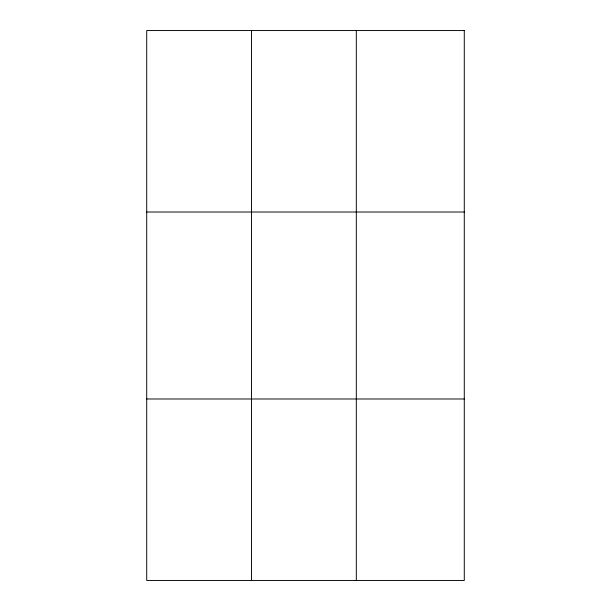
<?xml version="1.0" encoding="UTF-8"?>
<svg xmlns="http://www.w3.org/2000/svg" width="611" height="611" viewBox="0 0 611 611"><rect width="100%" height="100%" fill="white"/><g stroke="black" fill="none" stroke-linecap="round" stroke-linejoin="round"><path stroke-width="0.92" d="M251.511 30.55L251.511 580.45M356.312 30.55L356.312 580.45M146.716 212.017L464.284 212.017M146.716 398.983L464.284 398.983M464.284 30.55L464.284 580.45L146.716 580.45L146.716 30.55L464.284 30.55"/></g></svg>
